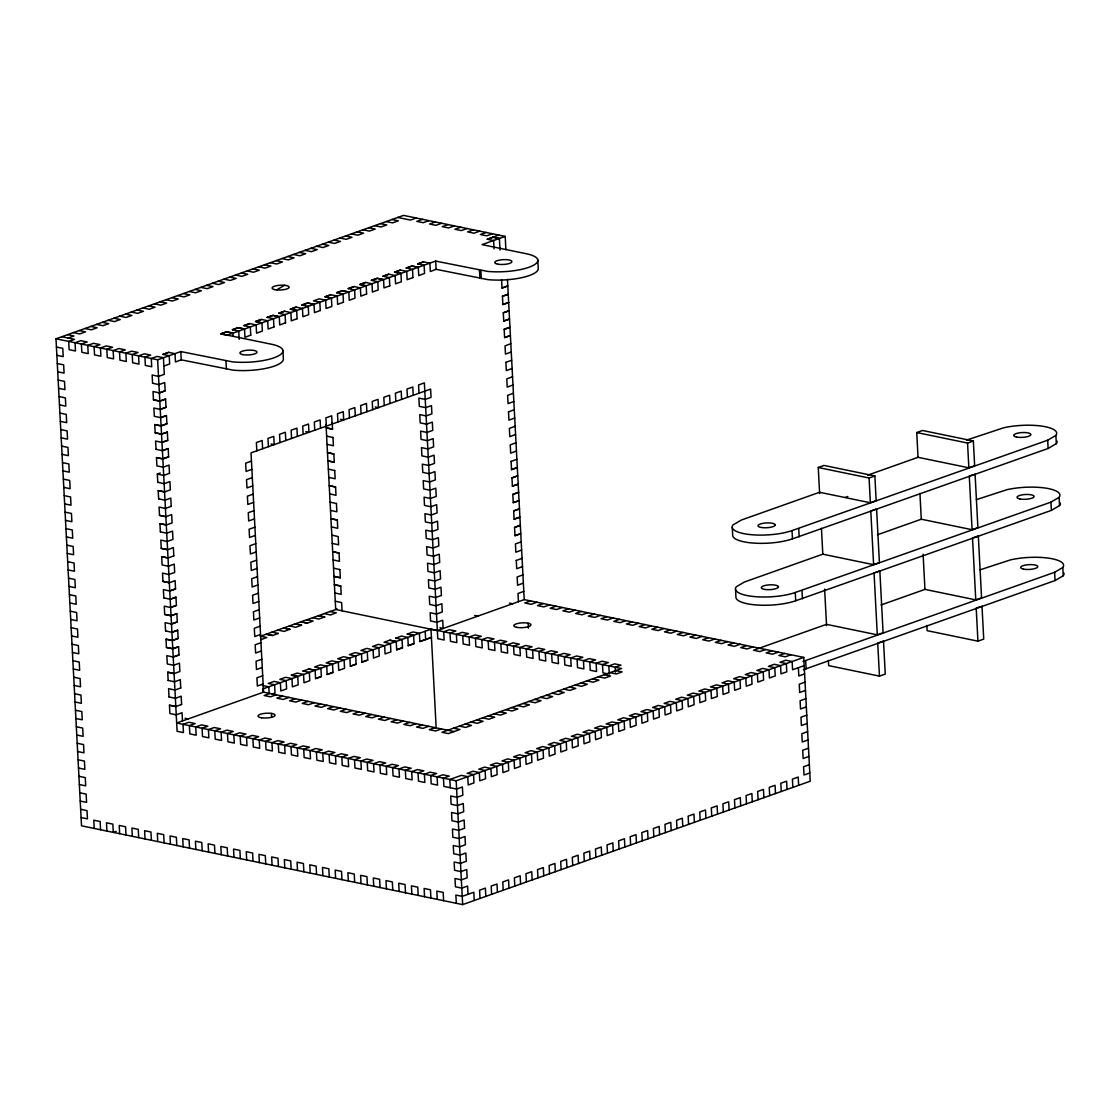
<?xml version="1.0" encoding="UTF-8"?>
<svg xmlns="http://www.w3.org/2000/svg" width="1120" height="1120" viewBox="0 0 1120 1120"><rect width="100%" height="100%" fill="white"/><g stroke="black" fill="none" stroke-linecap="round" stroke-linejoin="round"><path stroke-width="1.5" d="M966.532 440.09L1003.744 427.77A34.426 9.604 -3 0 1 1041.95 426.132A34.426 9.604 -3 0 1 1055.88 435.4L1047.704 440.216L792.036 530.586A34.426 9.604 -3 0 1 750.82 534.646A34.426 9.604 -3 0 1 733.026 524.902L741.216 520.086L819.56 492.268L870.366 502.782L876.162 500.724L874.874 475.958L824.054 465.444L818.258 467.502L819.616 493.57M1057.084 441.126A34.426 9.604 -3 0 1 1056.314 443.66L1048.138 448.476L792.47 538.846A34.426 9.604 -3 0 1 755.37 543.2A34.426 9.604 -3 0 1 732.704 535.696L732.27 527.436M976.346 499.66L1006.992 489.678A34.426 9.604 -3 0 1 1045.198 488.04A34.426 9.604 -3 0 1 1059.128 497.308L1050.952 502.124L795.27 592.494A34.426 9.604 -3 0 1 754.068 596.554A34.426 9.604 -3 0 1 736.274 586.81L744.464 581.994L822.794 554.176L873.614 564.69L879.41 562.632L876.596 508.97L870.8 511.028L873.614 564.69M1060.318 503.034A34.426 9.604 -3 0 1 1059.562 505.568L1051.386 510.384L795.704 600.754A34.426 9.604 -3 0 1 758.618 605.108A34.426 9.604 -3 0 1 735.952 597.604L735.518 589.344M980.028 569.828L1010.674 559.832A34.426 9.604 -3 0 1 1048.866 558.194A34.426 9.604 -3 0 1 1062.81 567.476L1054.62 572.292L802.984 661.472M1064 573.188A34.426 9.604 -3 0 1 1063.244 575.736L1055.054 580.552L803.418 669.732M276.654 289.926L284.55 285.264M335.272 601.188L341.628 602.588L342.062 610.848L437.346 630.546L524.23 599.606L803.74 657.398L810.222 781.214L462.658 904.61L81.522 825.818L56 338.786L403.564 215.39L505.204 236.404L505.89 249.606M68.152 338.044L73.934 335.986L67.592 334.67M416.276 218.022L410.48 220.08L397.768 217.448M422.618 219.324L416.822 221.382L423.178 222.698L428.974 220.64M435.33 221.956L429.534 224.014L435.89 225.33L441.672 223.272M448.028 224.588L442.232 226.646L448.588 227.948L454.384 225.89M460.74 227.206L454.944 229.264L461.3 230.58L467.082 228.522M473.438 229.838L467.642 231.896L473.998 233.212L479.794 231.154M486.15 232.456L480.354 234.514L486.71 235.83L492.492 233.772M169.232 355.768L162.876 354.368L168.658 352.31L175.014 353.724L175.448 361.97L181.244 359.828L233.016 370.132A34.552 9.646 -3 0 0 283.346 358.68L282.926 350.434M238.742 331.1L232.386 329.7L238.182 327.642L244.524 328.944L244.958 337.288L250.754 335.146M256.116 324.926L249.76 323.526L243.964 325.584L250.32 326.984L250.754 335.23M285.082 314.636L278.726 313.236L284.522 311.178L290.878 312.592L291.312 320.838L297.094 318.696M302.456 308.476L296.1 307.076L290.304 309.134L296.66 310.436L297.094 318.78M308.252 306.418L301.896 305.018L307.692 302.96L314.034 304.276L314.482 312.62L320.264 310.464M354.592 289.968L348.236 288.568L354.032 286.51L360.388 287.91L360.822 296.156L366.604 294.014M371.966 283.794L365.61 282.394L359.828 284.452L366.17 285.768L366.618 294.098M377.762 281.736L371.406 280.336L377.202 278.278L383.558 279.594L383.992 287.938L389.774 285.796M395.15 275.562L388.78 274.162L382.998 276.22L389.354 277.62L389.788 285.88M424.102 265.286L417.746 263.886L423.542 261.828L429.898 263.228L430.332 271.488L436.114 269.332L487.9 279.636A34.552 9.646 -3 0 0 538.23 268.198L537.796 259.938M493.626 240.604L487.27 239.204L498.848 235.088M162.876 354.466L168.672 352.408M232.386 329.784L238.182 327.726L244.538 329.042M243.978 325.668L249.76 323.61M261.352 319.494L255.556 321.552L261.912 322.868M267.148 317.436L272.93 315.392L279.286 316.61L279.72 324.954L285.516 322.812M278.726 313.334L284.522 311.276M296.114 307.16L290.318 309.218L296.66 310.534M301.896 305.102L307.692 303.044L314.048 304.36M330.862 294.826L325.066 296.87L331.422 298.186M336.658 292.768L342.454 290.71L348.796 291.928L349.23 300.272L355.026 298.13L354.592 289.87M348.236 288.652L354.032 286.594M365.624 282.478L359.828 284.536L366.184 285.852M371.406 280.42L377.202 278.362L383.558 279.678M382.998 276.304L388.794 274.26M400.372 270.144L394.59 272.202L400.932 273.504M406.168 268.086L411.964 266.028L418.306 267.246L418.74 275.59L424.536 273.448L424.102 265.202M417.76 263.97L423.542 261.912M487.27 239.288L493.066 237.23L499.408 238.546L500.01 250.012M56 338.786L157.64 359.8L180.81 351.568L232.582 361.872A34.552 9.646 -3 0 0 276.766 356.692A34.552 9.646 -3 0 0 271.698 344.288L220.794 333.802L226.59 331.744L232.946 333.06L233.114 336.448M505.204 236.404L482.034 244.622L526.582 253.792A34.552 9.646 -3 0 1 531.65 266.196A34.552 9.646 -3 0 1 487.466 271.39L435.694 261.086L227.15 335.202L220.808 333.9L226.59 331.842L232.946 333.158M163.87 366.086L169.652 363.944L169.218 355.684M273.924 326.928L268.142 329.07L267.694 320.726L261.352 319.41L255.556 321.468L261.912 322.784L262.346 331.128L256.55 333.186L256.116 324.842M343.434 302.246L337.652 304.388L337.218 296.044L330.862 294.728L325.066 296.786L331.422 298.102L331.856 306.446L326.06 308.504L325.626 300.16L319.27 298.844L313.474 300.902L319.83 302.218L320.264 310.562M412.944 277.564L407.162 279.706L406.728 271.362L400.372 270.046L394.576 272.104L400.932 273.42L401.366 281.764L395.57 283.822L395.136 275.478M165.592 399.098L159.81 401.156L153.454 399.854L153.02 391.51L159.376 392.91L165.158 390.768L164.724 382.508L158.942 384.65L152.586 383.25M159.376 392.91L165.158 390.852M160.23 409.332L166.026 407.274M501.998 287.994L507.794 285.936L502.012 288.078L501.578 279.734M160.664 417.578L166.46 415.52L166.894 423.864L161.098 425.922L154.756 424.606L155.176 432.866L161.532 434.182L167.328 432.124L167.762 440.384L161.966 442.428L155.61 441.028L156.044 449.372M508.662 302.526L502.88 304.584L502.432 296.24L508.228 294.182M166.46 415.618L160.664 417.676L154.308 416.262L153.874 408.016L160.23 409.416L166.026 407.358L165.592 399.014L159.796 401.072L153.44 399.756M502.446 296.324L508.228 294.28M166.894 423.78L161.098 425.838L154.742 424.522M502.866 304.5L508.662 302.442M167.328 432.04L161.532 434.098L155.176 432.782M509.096 310.688L503.3 312.746L503.734 321.09L509.53 319.032L503.734 321.006M503.3 312.844L509.096 310.786M161.966 442.344L167.748 440.286M156.044 449.288L162.4 450.688L168.182 448.546L168.63 456.89L162.834 458.948L156.478 457.632L156.912 465.892L163.268 467.194L169.05 465.052L169.484 473.396M162.4 450.688L168.196 448.63M504.168 329.35L509.964 327.292L504.168 329.266L504.602 337.61L510.398 335.552L504.602 337.512M168.616 456.792L162.834 458.85L156.478 457.548M510.818 343.714L505.036 345.856L505.47 354.116L511.252 351.974M157.78 482.398L157.346 474.054L160.23 473.018M169.484 473.312L163.702 475.454L157.346 474.054M505.904 362.362L511.686 360.22M158.214 490.644L164.556 491.96L170.352 489.818L169.918 481.558L164.136 483.714L157.766 482.3M251.454 461.118L245.658 463.176L246.092 471.422L251.888 469.364M512.12 368.48L506.338 370.622L505.904 362.278M512.554 376.726L506.772 378.882L507.206 387.128L512.988 384.986M171.22 506.324L165.424 508.466L159.068 507.066L159.502 515.41L165.858 516.726L171.654 514.584L172.088 522.928L166.292 524.986L159.936 523.67L160.37 531.916M252.322 477.624L246.526 479.682L246.96 487.928L252.756 485.884M513.422 393.246L507.626 395.388L508.06 403.648L513.856 401.492M253.19 494.13L247.394 496.188L247.828 504.448L253.61 502.39M508.494 411.894L514.29 409.752M254.044 510.636L248.262 512.694L248.696 520.954L254.478 518.896M514.724 418.012L508.928 420.154L508.494 411.81M160.37 531.832L166.726 533.232L172.508 531.09L172.956 539.434L167.16 541.492L160.804 540.092L161.238 548.436L167.594 549.752L173.376 547.596L173.81 555.94M515.144 426.258L509.362 428.4L509.796 436.66L515.578 434.518M173.81 555.856L168.028 557.998L161.672 556.682L162.106 564.942L168.462 566.258L174.244 564.116L174.678 572.446L168.882 574.504L162.526 573.104L162.974 581.448L169.316 582.764L175.112 580.622L175.546 588.966L169.75 591.024L163.394 589.61L163.828 597.954M254.912 527.156L249.116 529.214L249.55 537.46L255.346 535.402M516.012 442.764L510.23 444.92L510.664 453.166L516.446 451.024M255.78 543.662L249.984 545.72L250.418 553.966L256.214 551.922M511.098 461.426L516.88 459.284M169.75 590.926L175.546 588.868M511.518 469.588L517.314 467.53L511.532 469.686L511.084 461.342M256.648 560.168L250.852 562.226L251.286 570.486L257.082 568.428M163.828 597.87L170.184 599.27L175.98 597.128L176.414 605.472L170.618 607.53L164.262 606.13L164.696 614.474L171.052 615.776L176.848 613.732L177.282 621.978L171.486 624.036L165.13 622.636L165.564 630.98M511.952 477.848L517.748 475.79L511.952 477.932L512.386 486.192L518.182 484.134L512.386 486.094M170.184 599.27L175.98 597.212M170.618 607.446L176.414 605.388M257.516 576.674L251.72 578.732L252.154 586.992L257.936 584.934M176.834 613.634L171.052 615.692L164.696 614.376M519.05 500.64L513.254 502.698L512.82 494.354L518.616 492.296M512.82 494.438L518.616 492.38M171.486 623.952L177.268 621.894M513.254 502.614L519.05 500.556M258.37 593.194L252.588 595.252L253.022 603.498L258.804 601.44M165.564 630.896L171.92 632.296L177.702 630.14L178.136 638.484L172.354 640.542L165.998 639.24M519.484 508.802L513.688 510.86L514.122 519.204L519.918 517.146L514.122 519.12M171.92 632.296L177.716 630.238M513.688 510.958L519.484 508.9M178.136 638.4L172.34 640.458L165.998 639.142L166.432 647.486L172.788 648.802L178.57 646.744M259.238 609.7L253.442 611.758L253.876 620.004L259.672 617.946M514.556 527.38L520.338 525.322L514.556 527.464L514.99 535.71L520.786 533.666L514.976 535.626M173.208 656.964L179.004 654.906M260.106 626.206L254.31 628.264L254.744 636.524L260.54 634.466M521.206 541.828L515.424 543.97L515.858 552.23L521.64 550.074M277.788 630.098L260.414 636.272M289.926 629.272L283.57 627.956L277.788 630.014L284.144 631.414L289.926 629.272L283.584 628.04L295.162 623.84L300.958 621.88L307.314 623.182L313.096 621.04L306.74 619.724L300.958 621.782L307.3 623.098M306.754 619.822L324.128 613.648M329.924 611.59L337.162 609.014M260.96 639.646L266.756 637.49L260.4 636.188M278.334 633.388L272.552 635.53L266.196 634.214L272.552 635.432M301.518 625.156L295.722 627.298L289.366 625.898M260.974 642.712L255.178 644.77L255.612 653.03L261.408 650.972M516.278 560.476L522.074 558.334M180.74 687.932L174.944 690.074L168.588 688.674L169.022 697.018M261.842 659.232L256.046 661.276L256.48 669.536L262.262 667.478M522.508 566.594L516.712 568.736L516.278 560.392M918.008 456.876L916.734 432.544L922.53 430.486L973.35 440.986L974.638 465.752L968.856 467.81L918.036 457.31L867.622 475.202M522.942 574.84L517.146 576.996L517.58 585.242L523.376 583.1M181.594 704.438L175.812 706.58L169.456 705.278L169.89 713.524L176.246 714.84L182.028 712.698L182.462 721.042M262.696 675.738L256.914 677.796L257.348 686.042L263.13 683.984M523.81 591.36L518.014 593.502L518.448 601.748M263.186 692.174L263.004 688.87L297.766 676.536L291.41 675.22L297.206 673.078L303.562 674.478L315.14 670.278L315.574 678.622L321.37 676.564L320.936 668.22L367.276 651.854L360.92 650.454L366.716 648.396L373.072 649.796L390.446 643.636L384.09 642.222L389.886 640.164L396.242 641.48L407.82 637.364L408.254 645.708L414.05 643.664L413.616 635.32L430.99 629.23M303.002 671.104L308.784 668.962L315.14 670.278M395.682 638.204L401.464 636.062L407.82 637.462L413.616 635.404L407.26 634.088L413.056 631.946L419.412 633.346L419.846 641.606L431.424 637.49M291.41 675.136L297.766 676.452L303.548 674.394L303.996 682.738L309.778 680.68L309.344 672.336L302.988 671.02M395.682 638.12L402.038 639.52L402.472 647.766L396.676 649.824L396.242 641.48L390.446 643.538L390.88 651.882L385.084 653.94L384.65 645.68L378.308 644.378L372.512 646.436L378.868 647.738L379.288 655.998L373.506 658.056L373.058 649.712L367.276 651.77L367.71 660.114L361.914 662.172L361.48 653.912L355.138 652.596L349.342 654.654L355.698 655.97L356.118 664.23L350.336 666.274L349.902 658.028L343.546 656.712L337.75 658.77L344.106 660.086L344.54 668.332L338.744 670.39L338.31 662.144L331.954 660.828L326.172 662.886L332.514 664.202L332.948 672.448L327.166 674.506L326.718 666.162L320.376 664.846L314.58 667.002L320.936 668.304L315.14 670.362L308.784 669.046M818.258 467.502L869.078 478.016L874.874 475.958M916.734 432.544L967.554 443.044L973.35 440.986M269.92 693.476L264.124 695.52L270.48 696.836L276.262 694.778M530.586 600.922L524.79 602.98L531.146 604.296L536.942 602.238M315.574 678.538L321.356 676.48M327.152 674.422L332.948 672.364M350.322 666.19L356.118 664.132M361.914 662.074L367.71 660.016M396.662 649.74L402.458 647.682M408.254 645.624L414.05 643.566M419.846 641.508L431.424 637.406M272.132 694.05L275.03 693.014L274.596 684.768L268.24 683.452L274.036 681.394L280.392 682.71L280.812 690.956L286.608 688.898L286.174 680.652L279.832 679.336L285.614 677.278L291.97 678.594L292.404 686.84L298.2 684.796L297.766 676.452M282.618 696.094L276.822 698.152L283.178 699.468L288.974 697.41M543.298 603.554L537.502 605.612L543.858 606.914L549.64 604.856M844.97 497.518L847.854 496.496M295.33 698.726L289.534 700.784L295.876 702.086L301.672 700.042M555.996 606.172L550.2 608.23L556.556 609.546L562.352 607.488M308.028 701.344L302.232 703.402L308.588 704.718L314.384 702.66M568.708 608.804L562.912 610.862L569.268 612.178L575.05 610.12M320.726 703.976L314.944 706.034L321.286 707.35L327.082 705.292M581.406 611.422L575.61 613.48L581.966 614.796L587.762 612.738M973.63 474.53L969.276 476.07L972.09 529.718L921.27 519.218L877.38 534.8M333.438 706.608L327.642 708.652L333.998 709.968L339.794 707.91M594.104 614.054L588.322 616.112L594.664 617.428L600.46 615.37M346.136 709.226L340.354 711.284L346.696 712.6L352.492 710.542M606.816 616.686L601.02 618.744L607.376 620.046L613.172 617.988M358.848 711.858L353.052 713.916L359.408 715.232L365.204 713.174M619.514 619.304L613.732 621.362L620.074 622.678L625.87 620.62M371.546 714.476L365.764 716.534L372.106 717.85L377.902 715.792M632.226 621.936L626.43 623.994L632.786 625.31L638.582 623.252M384.258 717.108L378.462 719.166L384.818 720.482L390.614 718.424M644.924 624.568L639.142 626.612L645.484 627.928L651.28 625.87M396.956 719.74L391.16 721.798L397.516 723.1L403.312 721.042M657.636 627.186L651.84 629.244L658.196 630.56L663.992 628.502M409.668 722.358L403.872 724.416L410.228 725.732L416.01 723.674M670.334 629.818L664.538 631.876L670.894 633.178L676.69 631.134M116.186 831.348L113.288 832.384L112.854 824.124L106.498 822.808L106.932 831.068M422.366 724.99L416.57 727.048L422.926 728.364L428.722 726.306M683.046 632.436L677.25 634.494L683.606 635.81L689.388 633.752M972.09 529.718L977.886 527.66L975.072 474.012M435.078 727.608L429.282 729.666L435.638 730.982L441.42 728.924M695.744 635.068L689.948 637.126L696.304 638.442L702.1 636.384M875.504 572.432L879.844 570.878L883.092 632.8L877.296 634.844L826.476 624.344L753.48 650.258L759.822 651.574L765.618 649.516M708.456 637.7L702.66 639.744L709.016 641.06L714.798 639.002M721.154 640.318L715.358 642.376L721.714 643.692L727.51 641.634M733.866 642.95L728.07 645.008L734.426 646.324L740.208 644.266M746.564 645.568L740.768 647.626L747.124 648.942L752.92 646.884M881.048 604.968L924.952 589.386L975.772 599.886L981.568 597.828L978.32 535.92L972.524 537.978L975.772 599.886M771.974 650.832L766.178 652.89L772.534 654.192L778.33 652.134M784.672 653.45L778.89 655.508L785.232 656.824L791.028 654.766M454.132 731.556L263.564 692.16L176.666 723.002L456.176 780.794L803.74 657.398M804.174 665.644L792.582 669.76L792.148 661.5L785.792 660.198L780.01 662.256L786.352 663.558L786.786 671.818L780.99 673.876L780.57 665.616L774.214 664.3L768.418 666.358L774.774 667.674L775.208 675.934L769.412 677.992L768.978 669.732L762.622 668.416L756.84 670.474L763.182 671.79L763.616 680.05L757.82 682.094L757.386 673.848L751.044 672.532L745.248 674.59L751.604 675.906L752.038 684.152L746.242 686.21L745.808 677.964L739.452 676.648L733.656 678.706L740.012 680.022L740.446 688.268L734.65 690.326L734.216 682.066L727.874 680.764L722.078 682.822L728.434 684.124L728.868 692.384L723.072 694.442L722.638 686.182L716.282 684.866L710.486 686.924L716.842 688.24L717.276 696.5L711.48 698.558L711.046 690.298L704.704 688.982L698.908 691.04L705.264 692.356L705.684 700.616L699.902 702.674L699.468 694.414L693.112 693.098L687.316 695.156L693.672 696.472L694.106 704.718L688.31 706.776L687.876 698.53L681.534 697.214L675.738 699.272L682.094 700.588L682.514 708.834L676.732 710.892L676.298 702.632L669.942 701.33L664.146 703.388L670.502 704.69L670.936 712.95L665.14 715.008L664.706 706.748L658.35 705.432L652.568 707.49L658.91 708.806L659.344 717.066L653.562 719.124L653.128 710.864L646.772 709.548L640.976 711.606L647.332 712.922L647.766 721.182L641.97 723.24L641.536 714.98L635.18 713.664L629.398 715.722L635.74 717.038L636.174 725.284L630.392 727.342L629.958 719.096L623.602 717.78L617.806 719.838L624.162 721.154L624.596 729.4L618.8 731.458L618.366 723.198L612.01 721.896L606.228 723.954L612.57 725.256L613.004 733.516L607.208 735.574L606.788 727.314L600.432 725.998L594.636 728.056L600.992 729.372L601.426 737.632L595.63 739.69L595.196 731.43L588.84 730.114L583.044 732.172L589.4 733.488L589.834 741.748L584.038 743.806L583.604 735.546L577.262 734.23L571.466 736.288L577.822 737.604L578.256 745.85L572.46 747.908L572.026 739.662L565.67 738.346L559.874 740.404L566.23 741.72L566.664 749.966L560.868 752.024L560.434 743.764L554.092 742.462L548.296 744.52L554.652 745.822L555.086 754.082L549.29 756.14L548.856 747.88L542.5 746.564L536.704 748.622L543.06 749.938L543.494 758.198L537.698 760.256L537.264 751.996L530.922 750.68L525.126 752.738L531.482 754.054L531.902 762.314L526.12 764.372L525.686 756.112L519.33 754.796L513.534 756.854L519.89 758.17L520.324 766.416L514.528 768.474L514.094 760.228L507.752 758.912L501.956 760.97L508.298 762.286L508.732 770.532L502.95 772.59L502.516 764.33L496.16 763.028L490.364 765.086L496.72 766.388L497.154 774.648L491.358 776.706L490.924 768.446L484.568 767.13L478.786 769.188L485.128 770.504L485.562 778.764L479.78 780.822L479.346 772.562L472.99 771.246L467.194 773.304L473.55 774.62L473.984 782.88L468.188 784.938L467.754 776.678L461.398 775.362L449.82 779.478L450.254 787.738M980.546 606.606L976.206 608.146L977.928 641.158L927.122 630.658L926.842 625.436M804.594 673.904L798.812 675.962L798.378 667.702M805.028 682.164L799.246 684.208L799.666 692.468L805.462 690.41M805.896 698.67L800.1 700.728L800.534 708.974L806.33 706.916M879.452 676.13L885.248 674.072L883.526 641.046L877.73 643.104L879.452 676.13L828.646 665.616L828.366 660.408M977.928 641.158L983.724 639.1L982.002 606.088M806.764 715.176L800.968 717.234L801.402 725.494L807.198 723.436M807.632 731.682L801.836 733.74L802.27 742L808.066 739.942M808.5 748.188L802.704 750.246L803.138 758.506L808.92 756.448M809.354 764.708L803.572 766.766L803.992 775.012L809.788 772.954M499.408 238.462L493.066 237.23M391.986 219.506L398.328 220.822L392.532 222.88L386.19 221.564M380.394 223.622L386.75 224.924L380.954 226.982L374.598 225.666M368.802 227.724L375.158 229.04L369.362 231.098L363.02 229.782M357.224 231.84L363.58 233.156L357.784 235.214L351.428 233.898M345.632 235.956L351.988 237.272L346.192 239.33L339.85 238.014M334.054 240.072L340.41 241.388L334.614 243.446L328.258 242.13M322.462 244.188L328.818 245.49L323.022 247.548L316.68 246.246M418.32 267.344L411.964 266.028L406.168 267.988L412.524 269.402L412.958 277.648M310.884 248.29L317.24 249.606L311.444 251.664L305.088 250.348M299.292 252.406L305.648 253.722L299.852 255.78L293.496 254.464M287.714 256.522L294.056 257.838L288.274 259.896L281.918 258.58M276.122 260.638L282.478 261.954L276.682 264.012L270.326 262.696M264.544 264.754L270.886 266.056L265.104 268.114L258.748 266.812M252.952 268.856L259.308 270.172L253.512 272.23L247.156 270.914M348.796 292.026L342.454 290.71L336.658 292.67L343.014 294.07L343.448 302.33M241.374 272.972L247.716 274.288L241.934 276.346L235.578 275.03M229.782 277.088L236.138 278.404L230.342 280.462L223.986 279.146M218.19 281.204L224.546 282.52L218.75 284.578L212.408 283.262M206.612 285.32L212.968 286.622L207.172 288.68L200.816 287.378M195.02 289.422L201.376 290.738L195.58 292.796L189.238 291.48M183.442 293.538L189.798 294.854L184.002 296.912L177.646 295.596M279.286 316.694L272.93 315.392L267.134 317.352L273.49 318.752L273.924 327.012M171.85 297.654L178.206 298.97L172.41 301.028L166.068 299.712M160.272 301.77L166.628 303.086L160.832 305.144L154.476 303.828M148.68 305.886L155.036 307.188L149.24 309.246L142.898 307.944M137.102 309.988L143.444 311.304L137.662 313.362L131.306 312.046M125.51 314.104L131.866 315.42L126.07 317.478L119.714 316.162M113.932 318.22L120.274 319.536L114.492 321.594L108.136 320.278M102.34 322.336L108.696 323.652L102.9 325.71L96.544 324.394M90.762 326.452L97.104 327.754L91.322 329.812L84.966 328.51M79.17 330.554L85.526 331.87L79.73 333.928L73.374 332.612M61.796 336.728L74.494 339.36L68.698 341.418L69.132 349.664L75.488 350.98L75.054 342.72L80.85 340.676L87.206 341.978L81.41 344.036L81.844 352.296L88.2 353.612L87.766 345.352L93.548 343.294L99.904 344.61L94.108 346.668L94.542 354.914L100.898 356.23L100.464 347.984L106.26 345.926L112.616 347.242L106.82 349.286L107.254 357.546L113.596 358.862L113.176 350.602L118.958 348.544L125.314 349.86L119.518 351.918L119.952 360.178L126.308 361.494L125.874 353.234L131.67 351.176L138.026 352.492L132.23 354.55L132.664 362.796L139.006 364.112L138.586 355.866L144.368 353.808L150.724 355.11L144.928 357.168L145.362 365.428L151.718 366.744L151.284 358.484L157.08 356.426L163.422 357.742L164.304 374.346L158.508 376.39L152.152 374.99L152.586 383.334M375.284 406.952L378.462 407.61L378.028 399.364L372.232 401.422L372.666 409.668M56.434 347.046L62.79 348.348L63.224 356.608L56.868 355.292M340.522 419.3L343.7 419.958L343.266 411.698L337.484 413.756L337.918 422.016M57.302 363.552L63.644 364.868L64.078 373.114L57.736 371.812M332.542 429.156L326.186 427.84L332.542 429.24L332.192 422.548M58.17 380.058L64.512 381.374L64.946 389.634L58.59 388.318M305.774 431.634L308.952 432.292L308.518 424.032L302.722 426.09L303.156 434.35M326.62 436.1L332.976 437.5M327.054 444.346L333.41 445.76L332.976 437.416M59.024 396.564L65.38 397.88L65.814 406.14L59.458 404.824M327.488 452.606L333.844 453.922L334.278 462.266L327.922 460.95M327.488 452.69L333.844 454.006M271.012 443.982L274.19 444.626L273.756 436.38L267.96 438.438L268.394 446.684M327.922 460.866L334.278 462.168M59.892 413.084L66.248 414.386L66.682 422.646L60.326 421.33M328.356 469.112L334.712 470.512M328.79 477.372L335.146 478.772L334.712 470.428M60.76 429.59L67.116 430.906L67.55 439.152L61.194 437.836M329.224 485.618L335.566 486.934L336.014 495.278L329.658 493.878M329.224 485.716L335.58 487.032M61.628 446.096L67.97 447.412L68.404 455.672L62.062 454.356M330.078 502.138L336.448 503.538M330.512 510.384L336.868 511.784L336.434 503.454M62.496 462.602L68.838 463.918L69.272 472.178L62.916 470.862M337.302 520.044L330.96 518.728L337.302 519.96L337.736 528.304L331.38 526.904M164.556 491.876L158.2 490.56L158.648 498.904M63.35 479.122L69.706 480.424L70.14 488.684L63.784 487.368M158.634 498.82L164.99 500.22L170.786 498.078L171.22 506.422M331.814 535.15L338.17 536.55L338.604 544.81L332.248 543.41M64.218 495.628L70.574 496.944L71.008 505.19L64.652 503.874M159.502 515.326L165.858 516.642M332.682 551.656L339.038 552.972L339.472 561.316L333.116 559.916M332.682 551.754L339.038 553.07M159.936 523.586L166.292 524.888M509.474 603.064L512.652 603.806M65.086 512.134L71.442 513.45L71.876 521.696L65.52 520.394M333.55 568.176L339.906 569.576M340.326 577.738L333.984 576.422L340.34 577.822L339.892 569.492M65.954 528.64L72.296 529.956L72.73 538.216L66.388 536.9M161.238 548.338L167.58 549.654M334.404 584.682L340.76 585.998L341.194 594.342L334.838 592.942M334.418 584.766L340.774 586.082M474.712 615.398L477.904 616.154M161.672 556.598L168.014 557.914M66.822 545.16L73.164 546.462L73.598 554.722L67.242 553.406M439.964 627.746L443.142 628.488L442.708 620.242L436.912 622.286L430.57 620.984L430.136 612.724L436.478 614.04L442.274 611.982L441.84 603.722L436.058 605.78L429.702 604.464L429.268 596.218L435.624 597.534L441.406 595.476L440.972 587.216L435.19 589.274L428.834 587.958L428.4 579.712L434.756 581.014L440.552 578.956L440.118 570.71L434.322 572.768L427.966 571.452L427.532 563.192L433.888 564.508L439.684 562.45L439.25 554.204L433.454 556.248L427.098 554.946L426.664 546.686L433.02 548.002L438.816 545.944L438.382 537.684L432.586 539.742L426.244 538.426L425.81 530.18L432.152 531.496L437.948 529.438L437.514 521.178L431.732 523.236L425.376 521.92L424.942 513.674L431.298 514.976L437.08 512.918L436.646 504.672L430.864 506.73L424.508 505.414L424.074 497.154L430.43 498.47L436.226 496.412L435.792 488.166L429.996 490.21L423.64 488.908L423.206 480.648L429.562 481.964L435.358 479.906L434.924 471.646L429.128 473.704L422.772 472.388L422.338 464.142L428.694 465.458L434.49 463.4L434.056 455.14L428.26 457.198L421.918 455.882L421.484 447.636L427.826 448.938L433.622 446.88L433.188 438.634L427.406 440.692L421.05 439.376L420.616 431.116L426.972 432.432L432.754 430.374L432.32 422.128L426.538 424.186L420.182 422.87L419.748 414.61L426.104 415.926L431.9 413.868L431.466 405.608L425.67 407.666L419.314 406.35L418.88 398.104L425.236 399.42L431.032 397.362L430.598 389.102L251.02 452.858L263.564 692.244M342.062 610.764L335.706 609.448L326.018 424.536M615.762 670.6L622.118 671.916L616.322 673.974L609.98 672.658M67.676 561.666L74.032 562.982L74.466 571.228L68.11 569.912M162.96 581.364L169.316 582.68M607.698 673.848L602.938 672.854L602.504 664.608L608.3 662.55L601.944 661.234L596.148 663.292L596.582 671.538L590.226 670.236L589.792 661.976L595.588 659.918L589.246 658.602L583.45 660.66L583.884 668.92L577.528 667.604L577.094 659.344L582.89 657.3L576.534 655.984L570.738 658.042L571.172 666.288L564.816 664.972L564.396 656.726L570.178 654.668L563.836 653.352L558.04 655.41L558.474 663.67L552.118 662.354L551.684 654.094L557.48 652.036L551.124 650.734L545.328 652.778L545.762 661.038L539.42 659.722L538.986 651.476L544.768 649.418L538.426 648.102L532.63 650.16L533.064 658.406L526.708 657.104L526.274 648.844L532.07 646.786L525.714 645.47L519.918 647.528L520.352 655.788L514.01 654.472L513.576 646.212L519.358 644.154L513.016 642.852L507.22 644.91L507.654 653.156L501.298 651.84L500.864 643.594L506.66 641.536L500.304 640.22L494.508 642.278L494.942 650.538L488.6 649.222L488.166 640.962L493.962 638.904L487.606 637.588L481.81 639.646L482.244 647.906L475.888 646.59L475.454 638.344L481.25 636.286L474.894 634.97L469.112 637.028L469.532 645.274L463.19 643.972L462.756 635.712L468.552 633.654L462.196 632.338L456.4 634.396L456.834 642.656L450.478 641.34L450.044 633.08L455.84 631.022L449.484 629.72L443.702 631.778L444.136 640.024L437.78 638.708L424.368 382.9L418.572 384.958L419.006 393.218M407.26 634.004L413.616 635.32M604.184 674.716L610.54 676.032L604.744 678.076L598.388 676.774M324.688 617.022L318.332 615.706L324.688 616.924L318.892 619.08L312.536 617.666M592.592 678.832L598.948 680.134L593.152 682.192L586.81 680.876M389.886 640.262L396.242 641.578M295.162 623.84L301.518 625.24M581.014 682.934L587.356 684.25L581.574 686.308L575.218 684.992M68.544 578.172L74.9 579.488L75.334 587.734L68.978 586.432M569.422 687.05L575.778 688.366L569.982 690.424L563.626 689.108M271.992 632.072L278.348 633.472M557.844 691.166L564.186 692.482L558.404 694.54L552.048 693.224M69.412 594.678L75.768 595.994L76.202 604.254L69.846 602.938M546.252 695.282L552.608 696.598L546.812 698.642L540.456 697.34M534.674 699.398L541.016 700.7L535.234 702.758L528.878 701.442M523.082 703.5L529.438 704.816L523.642 706.874L517.286 705.558M70.28 611.184L76.622 612.5L77.056 620.76L70.714 619.444M511.504 707.616L517.846 708.932L512.064 710.99L505.708 709.674M499.912 711.732L506.268 713.048L500.472 715.106L494.116 713.79M71.148 627.704L77.49 629.02L77.924 637.266L71.568 635.95M166.432 647.402L172.774 648.718L178.57 646.66L179.004 655.004L173.208 657.062L166.852 655.648L167.3 663.992L173.642 665.308L179.438 663.166L179.872 671.51L174.076 673.568L167.734 672.252L168.154 680.512M488.32 715.848L494.676 717.164L488.88 719.222L482.538 717.906M476.742 719.964L483.098 721.266L477.302 723.324L470.946 722.008M465.15 724.066L471.506 725.382L465.71 727.44L459.368 726.124M72.002 644.21L78.358 645.526L78.792 653.772L72.436 652.47M262.444 685.51L268.8 686.812L269.15 693.42M453.572 728.182L459.928 729.498L448.336 733.614L441.98 732.298L621.558 668.542L430.99 629.146L436.184 728.196M167.72 672.168L174.076 673.47M72.87 660.716L79.226 662.032L79.66 670.292L73.304 668.976M168.154 680.414L174.51 681.814L180.306 679.672L180.74 688.016M73.738 677.222L80.094 678.538L80.528 686.798L74.172 685.482M169.022 696.934L175.378 698.334L181.16 696.178L181.608 704.522M169.456 705.18L175.812 706.496M74.606 693.742L80.948 695.058L81.382 703.304L75.04 701.988M185.08 718.326L188.258 718.984M75.474 710.248L81.816 711.564L82.25 719.81L75.894 718.508M76.328 726.754L82.684 728.07L83.118 736.33L76.762 735.014M77.196 743.26L83.552 744.576L83.986 752.836L77.63 751.52M78.064 759.78L84.42 761.082L84.854 769.342L78.498 768.026M78.932 776.286L85.274 777.602L85.708 785.848L79.366 784.546M79.8 792.792L86.142 794.108L86.576 802.368L80.22 801.052M80.654 809.298L87.01 810.614L87.444 818.874L81.088 817.558M1055.88 435.4L1056.314 443.66M1059.128 497.308L1059.562 505.568M1062.81 567.476L1063.244 575.736M1047.704 440.216L1048.138 448.476M1050.952 502.124L1051.386 510.384M1054.62 572.292L1055.054 580.552M967.554 443.044L968.856 467.81M919.926 493.36L921.284 519.428M923.104 554.19L924.924 588.952M869.078 478.016L870.366 502.782M874.048 572.936L877.296 634.844M821.45 528.332L822.808 554.4M824.628 589.148L826.546 625.646M798.742 528.612L799.176 536.858M801.99 590.52L802.424 598.766M805.672 660.688L806.106 668.934M792.036 530.586L792.47 538.846M795.27 592.494L795.704 600.754M798.644 785.33L798.21 777.07L792.414 779.128L792.848 787.388M787.052 789.446L786.618 781.186L780.822 783.244L781.256 791.49M775.474 793.548L775.04 785.302L769.244 787.36L769.678 795.606M763.882 797.664L763.448 789.418L757.652 791.462L758.086 799.722M752.29 801.78L751.87 793.52L746.074 795.578L746.508 803.838M740.712 805.896L740.278 797.636L734.482 799.694L734.916 807.954M729.12 810.012L728.686 801.752L722.904 803.81L723.338 812.056M717.542 814.114L717.108 805.868L711.312 807.926L711.746 816.172M705.95 818.23L705.516 809.984L699.734 812.028L700.168 820.288M694.372 822.346L693.938 814.086L688.142 816.144L688.576 824.404M682.78 826.462L682.346 818.202L676.564 820.26L676.984 828.52M671.202 830.578L670.768 822.318L664.972 824.376L665.406 832.622M659.61 834.68L659.176 826.434L653.394 828.492L653.814 836.738M648.032 838.796L647.598 830.55L641.802 832.594L642.236 840.854M636.44 842.912L636.006 834.652L630.21 836.71L630.644 844.97M624.862 847.028L624.428 838.768L618.632 840.826L619.066 849.086M615.468 672.182L615.202 667.226L620.998 665.168L614.642 663.866L608.86 665.91L609.294 674.17M613.27 851.144L612.836 842.884L607.04 844.942L607.474 853.188M601.692 855.246L601.258 847L595.462 849.058L595.896 857.304M590.1 859.362L589.666 851.116L583.87 853.16L584.304 861.42M578.508 863.478L578.088 855.218L572.292 857.276L572.726 865.536M566.93 867.594L566.496 859.334L560.7 861.392L561.134 869.652M555.338 871.71L554.904 863.45L549.122 865.508L549.556 873.754M543.76 875.812L543.326 867.566L537.53 869.624L537.964 877.87M528.15 623.196L528.416 628.152M507.444 279.328L524.23 599.606M532.168 879.928L531.734 871.682L525.952 873.726L526.386 881.986M493.612 240.52L494.046 248.864M520.59 884.044L520.156 875.784L514.36 877.842L514.794 886.102M480.858 270.424L481.292 278.67M479.458 270.13L479.892 278.39M508.998 888.16L508.564 879.9L502.782 881.958L503.202 890.218M497.42 892.276L496.986 884.016L491.19 886.074L491.624 894.334M485.828 896.378L485.394 888.132L479.598 890.19L480.032 898.436M474.25 900.494L473.816 892.248L462.224 896.35L455.868 895.048L456.302 903.294M435.694 261.086L436.114 269.332M468.02 894.292L467.586 886.046L461.79 888.104L455.448 886.788L455.014 878.528L461.356 879.844L467.152 877.786L466.718 869.54L460.922 871.598L454.58 870.282L454.146 862.022L460.502 863.338L466.284 861.28L465.85 853.02L460.068 855.078L453.712 853.762L453.278 845.516L459.634 846.832L465.43 844.774L464.996 836.514L459.2 838.572L452.844 837.256L452.41 829.01L458.766 830.312L464.562 828.268L464.128 820.008L458.332 822.066L451.976 820.75L451.542 812.49L457.898 813.806L463.694 811.748L463.26 803.502L457.464 805.56L451.122 804.244L450.688 795.984L457.03 797.3L462.826 795.242L462.392 786.982L456.596 789.04L443.898 786.422L443.464 778.162L449.26 776.104L442.904 774.788L437.108 776.846L437.542 785.106L431.2 783.79L430.766 775.53L436.548 773.486L430.206 772.17L424.41 774.228L424.844 782.474L418.488 781.158L418.054 772.912L423.85 770.854L417.494 769.538L411.698 771.596L412.132 779.856L405.79 778.54L405.356 770.28L411.138 768.222L404.796 766.92L399 768.964L399.434 777.224L393.078 775.908L392.644 767.662L398.44 765.604L392.084 764.288L386.302 766.346L386.722 774.592L380.38 773.29L379.946 765.03L385.742 762.972L379.386 761.656L373.59 763.714L374.024 771.974L367.668 770.658L367.234 762.398L373.03 760.354L366.674 759.038L360.892 761.096L361.312 769.342L354.97 768.026L354.536 759.78L360.332 757.722L353.976 756.406L348.18 758.464L348.614 766.724L342.258 765.408L341.824 757.148L347.62 755.09L341.264 753.774L335.482 755.832L335.916 764.092L329.56 762.776L329.126 754.53L334.922 752.472L328.566 751.156L322.77 753.214L323.204 761.46L316.848 760.158L316.414 751.898L322.21 749.84L315.854 748.524L310.072 750.582L310.506 758.842L304.15 757.526L303.716 749.266L309.512 747.208L303.156 745.906L297.36 747.964L297.794 756.21L291.438 754.894L291.018 746.648L296.8 744.59L290.458 743.274L284.662 745.332L285.096 753.592L278.74 752.276L278.306 744.016L284.102 741.958L277.746 740.642L271.95 742.7L272.384 750.96L266.042 749.644L265.608 741.398L271.39 739.34L265.048 738.024L259.252 740.082L259.686 748.328L253.33 747.026L252.896 738.766L258.692 736.708L252.336 735.392L246.54 737.45L246.974 745.71L240.632 744.394L240.198 736.134L245.98 734.076L239.638 732.774L233.842 734.818L234.276 743.078L227.92 741.762L227.486 733.516L233.282 731.458L226.926 730.142L221.13 732.2L221.564 740.446L215.222 739.144L214.788 730.884L220.584 728.826L214.228 727.51L208.432 729.568L208.866 737.828L202.51 736.512L202.076 728.252L207.872 726.208L201.516 724.892L195.734 726.95L196.154 735.196L189.812 733.88L189.378 725.634L195.174 723.576L188.818 722.26L183.022 724.318L183.456 732.578L177.1 731.262L157.64 359.8M456.176 780.794L462.658 904.61M443.604 900.676L443.17 892.416L436.814 891.1L437.248 899.36M413.224 395.276L412.79 387.016L406.994 389.074L407.428 397.334M425.208 631.288L425.642 639.548M430.892 898.044L430.472 889.784L424.116 888.482L424.55 896.728M401.632 399.392L401.198 391.132L395.402 393.19L395.836 401.45M418.194 895.412L417.76 887.166L411.404 885.85L411.838 894.11M390.054 403.494L389.62 395.248L383.824 397.306L384.258 405.552M377.762 281.652L378.196 289.996L372.4 292.054L371.966 283.71M405.482 892.794L405.062 884.534L398.706 883.218L399.14 891.478M392.784 890.162L392.35 881.916L385.994 880.6L386.428 888.846M366.87 411.726L366.45 403.466L360.654 405.524L361.088 413.784M355.292 415.842L354.858 407.582L349.062 409.64L349.496 417.9M380.086 887.544L379.652 879.284L373.296 877.968L373.73 886.228M367.374 884.912L366.94 876.652L360.584 875.336L361.018 883.596M332.122 424.06L331.688 415.814L325.892 417.872L326.326 426.118M354.676 882.28L354.242 874.034L347.886 872.718L348.32 880.964M320.53 428.176L320.096 419.93L314.314 421.988L314.748 430.234M341.964 879.662L341.53 871.402L335.188 870.086L335.608 878.346M308.252 306.334L308.686 314.664L302.89 316.722L302.456 308.378M329.266 877.03L328.832 868.77L322.476 867.468L322.91 875.714M297.36 436.408L296.926 428.148L291.144 430.206L291.564 438.466M316.554 874.398L316.12 866.152L309.778 864.836L310.212 873.096M285.082 314.552L285.516 322.896M285.782 440.524L285.348 432.264L279.552 434.322L279.986 442.582M303.856 871.78L303.422 863.52L297.066 862.204L297.5 870.464M291.144 869.148L290.71 860.902L284.368 859.586L284.802 867.832M262.612 448.742L262.178 440.496L256.382 442.554L256.816 450.8M271.432 713.412L271.6 716.716M278.446 866.53L278.012 858.27L271.656 856.954L272.09 865.214M238.728 331.002L239.176 339.346M265.734 863.898L265.3 855.638L258.958 854.336L259.392 862.582M253.036 861.266L252.602 853.02L246.246 851.704L246.68 859.964M225.974 360.906L226.408 369.166M240.324 858.648L239.904 850.388L233.548 849.072L233.982 857.332M227.626 856.016L227.192 847.77L220.836 846.454L221.27 854.7M214.928 853.398L214.494 845.138L208.138 843.822L208.572 852.082M180.81 351.568L181.244 359.828M202.216 850.766L201.782 842.506L195.426 841.204L195.86 849.45M189.518 848.134L189.084 839.888L182.728 838.572L183.162 846.832M176.806 845.516L176.372 837.256L170.016 835.94L170.45 844.2M164.108 842.884L163.674 834.624L157.318 833.322L157.752 841.568M151.396 840.252L150.962 832.006L144.62 830.69L145.04 838.95M138.698 837.634L138.264 829.374L131.908 828.058L132.342 836.318M125.986 835.002L125.552 826.756L119.21 825.44L119.644 833.686M100.576 829.752L100.142 821.492L93.8 820.19L94.234 828.436M775.208 524.804L775.026 525.448A8.61 2.408 -3 0 1 763.7 527.744A8.61 2.408 -3 0 1 758.982 524.594L760.27 524.02A8.61 2.408 -3 0 1 769.538 522.928A8.61 2.408 -3 0 1 775.208 524.804M778.456 586.726L778.26 587.356A8.61 2.408 -3 0 1 766.948 589.652A8.61 2.408 -3 0 1 762.23 586.516L763.518 585.928A8.61 2.408 -3 0 1 772.786 584.85A8.61 2.408 -3 0 1 778.456 586.726M329.91 611.506L324.128 613.564L330.484 614.964L336.266 612.822L329.91 611.506M274.806 289.646A8.61 2.408 -3 0 0 289.002 287.7A8.61 2.408 -3 0 0 277.998 285.432A8.61 2.408 -3 0 0 274.806 289.646M1016.498 437.024A8.61 2.408 -3 0 0 1030.694 435.078A8.61 2.408 -3 0 0 1019.69 432.796A8.61 2.408 -3 0 0 1016.498 437.024M1019.746 498.932A8.61 2.408 -3 0 0 1033.942 496.986A8.61 2.408 -3 0 0 1022.938 494.718A8.61 2.408 -3 0 0 1019.746 498.932M1023.428 569.1A8.61 2.408 -3 0 0 1037.61 567.154A8.61 2.408 -3 0 0 1026.606 564.872A8.61 2.408 -3 0 0 1023.428 569.1M497.532 264.11A8.61 2.408 -3 0 0 511.728 262.164A8.61 2.408 -3 0 0 500.724 259.882A8.61 2.408 -3 0 0 497.532 264.11M242.648 354.592A8.61 2.408 -3 0 0 256.844 352.646A8.61 2.408 -3 0 0 245.84 350.378A8.61 2.408 -3 0 0 242.648 354.592M261.688 717.808A8.54 2.38 -3 0 0 275.044 715.4A8.54 2.38 -3 0 0 262.934 713.622A8.54 2.38 -3 0 0 261.688 717.808M516.572 627.312A8.61 2.408 -3 0 0 530.754 625.366A8.61 2.408 -3 0 0 519.75 623.084A8.61 2.408 -3 0 0 516.572 627.312"/></g></svg>
